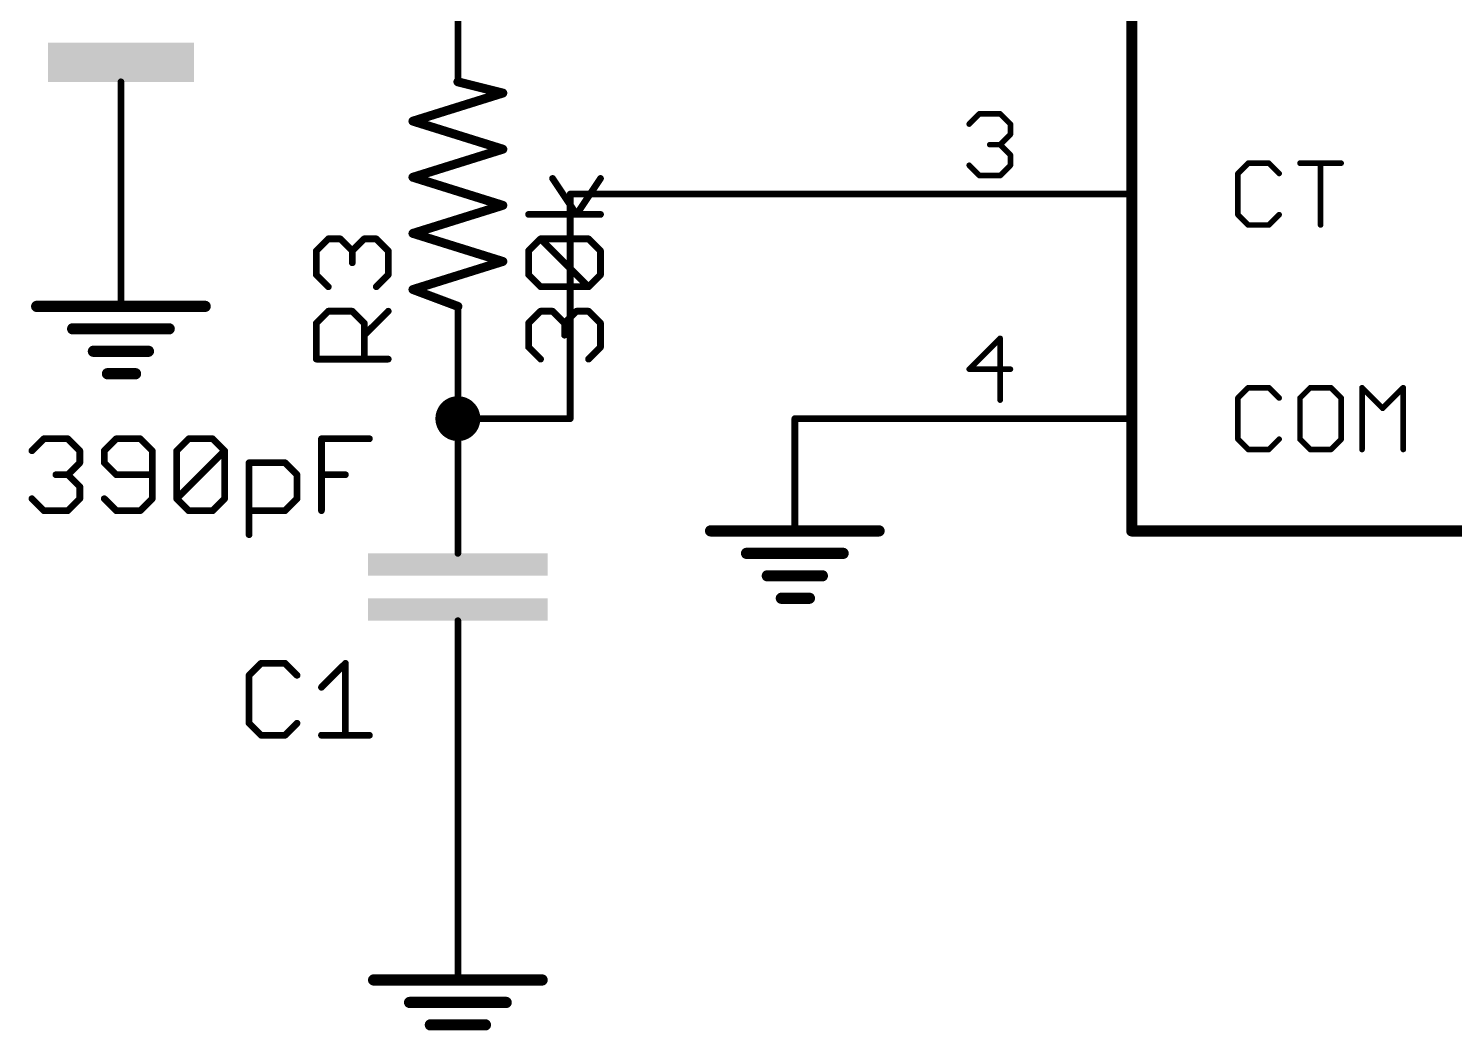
# Model space of a CAD drawing. Extents: x -40 to 215, y -109 to 87.
# Drawn here: x 69.03 to 101.28, y 42.04 to 64.71 of the extents above; entities that cross this region are included whole.
import ezdxf

# ---------------------------------------------------------------- set-up
doc = ezdxf.new("R2010")
doc.units = 0
for name, color, linetype in [('91', 94, 'CONTINUOUS'), ('94', 14, 'CONTINUOUS'), ('95', 251, 'CONTINUOUS'), ('96', 251, 'CONTINUOUS')]:
    doc.layers.add(name, color=color, linetype=linetype)

# ---------------------------------------------------------------- blocks, each defined once
blk = doc.blocks.new('RECT')
blk.add_solid([(-0.5, -0.5), (0.5, -0.5), (-0.5, 0.5), (0.5, 0.5)])

msp = doc.modelspace()

# ---------------------------------------------------------------- linework, layer by layer
at = {"layer": '91', "const_width": 0.1524}
for points in [[(88.9, 60.96), (81.28, 60.96)], [(81.28, 60.96), (81.28, 55.88)], [(81.28, 55.88), (78.74, 55.88)], [(88.9, 55.88), (86.36, 55.88)], [(78.74, 45.72), (78.74, 48.26)]]:
    msp.add_lwpolyline(points, dxfattribs=at)
at = {"layer": '91'}
for points, const_width in [([(81.28, 60.9981, 1), (81.28, 60.9219)], 0.0762), ([(81.3181, 60.96, 1), (81.2419, 60.96)], 0.0762), ([(88.9, 60.9219, 1), (88.9, 60.9981)], 0.0762), ([(78.74, 55.626, 1), (78.74, 56.134, 1), (78.74, 55.626)], 0.508), ([(78.74, 55.9181, 1), (78.74, 55.8419)], 0.0762), ([(81.2419, 55.88, 1), (81.3181, 55.88)], 0.0762), ([(81.28, 55.8419, 1), (81.28, 55.9181)], 0.0762), ([(86.36, 55.9181, 1), (86.36, 55.8419)], 0.0762), ([(88.9, 55.8419, 1), (88.9, 55.9181)], 0.0762), ([(78.7781, 48.26, 1), (78.7019, 48.26)], 0.0762), ([(78.7019, 45.72, 1), (78.7781, 45.72)], 0.0762)]:
    msp.add_lwpolyline(points, format="xyb", dxfattribs=dict(at, const_width=const_width))
at = {"layer": '94'}
for points, const_width in [([(93.98, 53.34), (93.98, 76.2)], 0.254), ([(78.74, 66.04), (78.74, 63.5)], 0.1524), ([(71.12, 60.96), (71.12, 63.5)], 0.1524), ([(79.756, 63.246), (78.74, 63.5)], 0.2032), ([(77.724, 62.611), (79.756, 63.246)], 0.2032), ([(79.756, 61.976), (77.724, 62.611)], 0.2032), ([(77.724, 61.341), (79.756, 61.976)], 0.2032), ([(79.756, 60.706), (77.724, 61.341)], 0.2032), ([(71.12, 60.96), (71.12, 58.42)], 0.1524), ([(88.9, 60.96), (93.98, 60.96)], 0.1524), ([(77.724, 60.071), (79.756, 60.706)], 0.2032), ([(79.756, 59.436), (77.724, 60.071)], 0.2032), ([(77.724, 58.801), (79.756, 59.436)], 0.2032), ([(78.74, 58.42), (77.724, 58.801)], 0.2032), ([(69.215, 58.42), (73.025, 58.42)], 0.254), ([(78.74, 55.88), (78.74, 58.42)], 0.1524), ([(70.0278, 57.912), (72.2122, 57.912)], 0.254), ([(70.4977, 57.404), (71.7423, 57.404)], 0.254), ([(70.8152, 56.896), (71.4502, 56.896)], 0.254), ([(78.74, 55.88), (78.74, 53.34)], 0.1524), ([(86.36, 55.88), (86.36, 53.34)], 0.1524), ([(88.9, 55.88), (93.98, 55.88)], 0.1524), ([(78.74, 53.34), (78.74, 52.832)], 0.1524), ([(84.455, 53.34), (88.265, 53.34)], 0.254), ([(111.76, 53.34), (93.98, 53.34)], 0.254), ([(85.2678, 52.832), (87.4522, 52.832)], 0.254), ([(85.7377, 52.324), (86.9823, 52.324)], 0.254), ([(86.0552, 51.816), (86.6902, 51.816)], 0.254), ([(78.74, 50.8), (78.74, 51.308)], 0.1524), ([(78.74, 48.26), (78.74, 50.8)], 0.1524), ([(78.74, 45.72), (78.74, 43.18)], 0.1524), ([(76.835, 43.18), (80.645, 43.18)], 0.254), ([(77.6478, 42.672), (79.8322, 42.672)], 0.254), ([(78.1177, 42.164), (79.3623, 42.164)], 0.254)]:
    msp.add_lwpolyline(points, dxfattribs=dict(at, const_width=const_width))
for points, const_width in [([(71.1581, 63.5, 1), (71.0819, 63.5)], 0.0762), ([(78.7523, 63.5493, 1), (78.7277, 63.4507)], 0.1016), ([(78.7019, 63.5, 1), (78.7781, 63.5)], 0.0762), ([(79.7712, 63.1975, 1), (79.7408, 63.2945)], 0.1016), ([(79.7437, 63.1967, 1), (79.7683, 63.2953)], 0.1016), ([(77.7392, 62.6595, 1), (77.7088, 62.5625)], 0.1016), ([(77.7088, 62.6595, 1), (77.7392, 62.5625)], 0.1016), ([(79.7712, 61.9275, 1), (79.7408, 62.0245)], 0.1016), ([(79.7408, 61.9275, 1), (79.7712, 62.0245)], 0.1016), ([(77.7392, 61.3895, 1), (77.7088, 61.2925)], 0.1016), ([(77.7088, 61.3895, 1), (77.7392, 61.2925)], 0.1016), ([(71.1581, 60.96, 1), (71.0819, 60.96)], 0.0762), ([(71.0819, 60.96, 1), (71.1581, 60.96)], 0.0762), ([(88.9, 60.9981, 1), (88.9, 60.9219)], 0.0762), ([(93.98, 60.9219, 1), (93.98, 60.9981)], 0.0762), ([(79.7712, 60.6575, 1), (79.7408, 60.7545)], 0.1016), ([(79.7408, 60.6575, 1), (79.7712, 60.7545)], 0.1016), ([(77.7392, 60.1195, 1), (77.7088, 60.0225)], 0.1016), ([(77.7088, 60.1195, 1), (77.7392, 60.0225)], 0.1016), ([(79.7712, 59.3875, 1), (79.7408, 59.4845)], 0.1016), ([(79.7408, 59.3875, 1), (79.7712, 59.4845)], 0.1016), ([(77.7418, 58.8486, 1), (77.7062, 58.7534)], 0.1016), ([(77.7088, 58.8495, 1), (77.7392, 58.7525)], 0.1016), ([(69.215, 58.4835, 1), (69.215, 58.3565)], 0.127), ([(71.0819, 58.42, 1), (71.1581, 58.42)], 0.0762), ([(73.025, 58.3565, 1), (73.025, 58.4835)], 0.127), ([(78.7781, 58.42, 1), (78.7019, 58.42)], 0.0762), ([(78.7222, 58.3724, 1), (78.7578, 58.4676)], 0.1016), ([(70.0278, 57.9755, 1), (70.0278, 57.8485)], 0.127), ([(72.2122, 57.8485, 1), (72.2122, 57.9755)], 0.127), ([(70.4977, 57.4675, 1), (70.4977, 57.3405)], 0.127), ([(71.7423, 57.3405, 1), (71.7423, 57.4675)], 0.127), ([(70.8152, 56.9595, 1), (70.8152, 56.8325)], 0.127), ([(71.4502, 56.8325, 1), (71.4502, 56.9595)], 0.127), ([(78.7781, 55.88, 1), (78.7019, 55.88)], 0.0762), ([(78.7019, 55.88, 1), (78.7781, 55.88)], 0.0762), ([(86.3981, 55.88, 1), (86.3219, 55.88)], 0.0762), ([(88.9, 55.9181, 1), (88.9, 55.8419)], 0.0762), ([(93.98, 55.8419, 1), (93.98, 55.9181)], 0.0762), ([(78.7781, 53.34, 1), (78.7019, 53.34)], 0.0762), ([(78.7019, 53.34, 1), (78.7781, 53.34)], 0.0762), ([(84.455, 53.4035, 1), (84.455, 53.2765)], 0.127), ([(86.3219, 53.34, 1), (86.3981, 53.34)], 0.0762), ([(88.265, 53.2765, 1), (88.265, 53.4035)], 0.127), ([(93.98, 53.4035, 1), (93.98, 53.2765)], 0.127), ([(93.9165, 53.34, 1), (94.0435, 53.34)], 0.127), ([(85.2678, 52.8955, 1), (85.2678, 52.7685)], 0.127), ([(87.4522, 52.7685, 1), (87.4522, 52.8955)], 0.127), ([(78.7019, 52.832, 1), (78.7781, 52.832)], 0.0762), ([(85.7377, 52.3875, 1), (85.7377, 52.2605)], 0.127), ([(86.9823, 52.2605, 1), (86.9823, 52.3875)], 0.127), ([(86.0552, 51.8795, 1), (86.0552, 51.7525)], 0.127), ([(86.6902, 51.7525, 1), (86.6902, 51.8795)], 0.127), ([(78.7781, 51.308, 1), (78.7019, 51.308)], 0.0762), ([(78.7781, 50.8, 1), (78.7019, 50.8)], 0.0762), ([(78.7019, 50.8, 1), (78.7781, 50.8)], 0.0762), ([(78.7019, 48.26, 1), (78.7781, 48.26)], 0.0762), ([(78.7781, 45.72, 1), (78.7019, 45.72)], 0.0762), ([(76.835, 43.2435, 1), (76.835, 43.1165)], 0.127), ([(78.7019, 43.18, 1), (78.7781, 43.18)], 0.0762), ([(80.645, 43.1165, 1), (80.645, 43.2435)], 0.127), ([(77.6478, 42.7355, 1), (77.6478, 42.6085)], 0.127), ([(79.8322, 42.6085, 1), (79.8322, 42.7355)], 0.127), ([(78.1177, 42.2275, 1), (78.1177, 42.1005)], 0.127), ([(79.3623, 42.1005, 1), (79.3623, 42.2275)], 0.127)]:
    msp.add_lwpolyline(points, format="xyb", dxfattribs=dict(at, const_width=const_width))
at = {"layer": '95'}
for points, const_width in [([(90.3034, 62.5443), (90.5365, 62.7773)], 0.127), ([(90.5365, 62.7773), (91.0025, 62.7773)], 0.127), ([(91.0025, 62.7773), (91.2356, 62.5443)], 0.127), ([(91.2356, 62.5443), (91.2356, 62.3112)], 0.127), ([(91.2356, 62.3112), (91.0025, 62.0782)], 0.127), ([(91.0025, 62.0782), (90.7695, 62.0782)], 0.127), ([(91.0025, 62.0782), (91.2356, 61.8452)], 0.127), ([(90.5365, 61.3791), (90.3034, 61.6121)], 0.127), ([(91.2356, 61.6121), (91.0025, 61.3791)], 0.127), ([(91.2356, 61.8452), (91.2356, 61.6121)], 0.127), ([(96.6133, 61.6597), (96.3803, 61.4267)], 0.127), ([(97.0794, 61.6597), (96.6133, 61.6597)], 0.127), ([(97.3124, 61.4267), (97.0794, 61.6597)], 0.127), ([(97.7836, 61.6597), (98.7157, 61.6597)], 0.127), ([(98.2496, 60.2615), (98.2496, 61.6597)], 0.127), ([(91.0025, 61.3791), (90.5365, 61.3791)], 0.127), ([(96.3803, 61.4267), (96.3803, 60.4945)], 0.127), ([(96.3803, 60.4945), (96.6133, 60.2615)], 0.127), ([(96.6133, 60.2615), (97.0794, 60.2615)], 0.127), ([(97.0794, 60.2615), (97.3124, 60.4945)], 0.127), ([(75.5382, 59.6769), (75.8094, 59.948)], 0.1524), ([(75.8094, 59.948), (76.0805, 59.948)], 0.1524), ([(76.0805, 59.948), (76.3517, 59.6769)], 0.1524), ([(76.3517, 59.6769), (76.6229, 59.948)], 0.1524), ([(76.6229, 59.948), (76.894, 59.948)], 0.1524), ([(76.894, 59.948), (77.1652, 59.6769)], 0.1524), ([(75.5382, 59.1345), (75.5382, 59.6769)], 0.1524), ([(76.3517, 59.6769), (76.3517, 59.4057)], 0.1524), ([(77.1652, 59.6769), (77.1652, 59.1345)], 0.1524), ([(75.8094, 58.8634), (75.5382, 59.1345)], 0.1524), ([(77.1652, 59.1345), (76.894, 58.8634)], 0.1524), ([(75.5382, 58.0397), (75.8094, 58.3109)], 0.1524), ([(75.8094, 58.3109), (76.3517, 58.3109)], 0.1524), ([(76.3517, 58.3109), (76.6229, 58.0397)], 0.1524), ([(76.6229, 57.7685), (77.1652, 58.3109)], 0.1524), ([(75.5382, 57.2262), (75.5382, 58.0397)], 0.1524), ([(76.6229, 58.0397), (76.6229, 57.2262)], 0.1524), ([(91.0025, 57.6973), (90.3034, 56.9982)], 0.127), ([(91.0025, 56.2991), (91.0025, 57.6973)], 0.127), ([(77.1652, 57.2262), (75.5382, 57.2262)], 0.1524), ([(90.3034, 56.9982), (91.2356, 56.9982)], 0.127), ([(96.6133, 56.5797), (96.3803, 56.3467)], 0.127), ([(97.0794, 56.5797), (96.6133, 56.5797)], 0.127), ([(97.3124, 56.3467), (97.0794, 56.5797)], 0.127), ([(98.0166, 56.5797), (97.7836, 56.3467)], 0.127), ([(98.4827, 56.5797), (98.0166, 56.5797)], 0.127), ([(98.7157, 56.3467), (98.4827, 56.5797)], 0.127), ([(99.1869, 55.1815), (99.1869, 56.5797)], 0.127), ([(99.1869, 56.5797), (99.6529, 56.1136)], 0.127), ([(99.6529, 56.1136), (100.119, 56.5797)], 0.127), ([(100.119, 56.5797), (100.119, 55.1815)], 0.127), ([(96.3803, 56.3467), (96.3803, 55.4145)], 0.127), ([(97.7836, 56.3467), (97.7836, 55.4145)], 0.127), ([(98.7157, 55.4145), (98.7157, 56.3467)], 0.127), ([(96.3803, 55.4145), (96.6133, 55.1815)], 0.127), ([(97.0794, 55.1815), (97.3124, 55.4145)], 0.127), ([(97.7836, 55.4145), (98.0166, 55.1815)], 0.127), ([(98.4827, 55.1815), (98.7157, 55.4145)], 0.127), ([(96.6133, 55.1815), (97.0794, 55.1815)], 0.127), ([(98.0166, 55.1815), (98.4827, 55.1815)], 0.127), ([(74.289, 50.3442), (74.0179, 50.073)], 0.1524), ([(74.8314, 50.3442), (74.289, 50.3442)], 0.1524), ([(75.1025, 50.073), (74.8314, 50.3442)], 0.1524), ([(75.655, 49.8019), (76.1974, 50.3442)], 0.1524), ([(76.1974, 50.3442), (76.1974, 48.7172)], 0.1524), ([(74.0179, 50.073), (74.0179, 48.9884)], 0.1524), ([(74.0179, 48.9884), (74.289, 48.7172)], 0.1524), ([(74.8314, 48.7172), (75.1025, 48.9884)], 0.1524), ([(74.289, 48.7172), (74.8314, 48.7172)], 0.1524), ([(75.655, 48.7172), (76.7397, 48.7172)], 0.1524)]:
    msp.add_lwpolyline(points, dxfattribs=dict(at, const_width=const_width))
for points, const_width in [([(90.281, 62.5667, 1), (90.3259, 62.5218)], 0.0635), ([(90.5365, 62.809, 1), (90.5365, 62.7455)], 0.0635), ([(90.5589, 62.7548, 1), (90.514, 62.7997)], 0.0635), ([(91.025, 62.7997, 1), (90.9801, 62.7548)], 0.0635), ([(91.0025, 62.7455, 1), (91.0025, 62.809)], 0.0635), ([(91.2673, 62.5443, 1), (91.2038, 62.5443)], 0.0635), ([(91.2131, 62.5218, 1), (91.258, 62.5667)], 0.0635), ([(91.2038, 62.3112, 1), (91.2673, 62.3112)], 0.0635), ([(91.258, 62.2888, 1), (91.2131, 62.3337)], 0.0635), ([(90.7695, 62.1099, 1), (90.7695, 62.0464)], 0.0635), ([(91.025, 62.1006, 1), (90.9801, 62.0557)], 0.0635), ([(90.9801, 62.1006, 1), (91.025, 62.0557)], 0.0635), ([(91.0025, 62.0464, 1), (91.0025, 62.1099)], 0.0635), ([(90.3259, 61.6346, 1), (90.281, 61.5897)], 0.0635), ([(91.2673, 61.8452, 1), (91.2038, 61.8452)], 0.0635), ([(91.2038, 61.6121, 1), (91.2673, 61.6121)], 0.0635), ([(91.2131, 61.8227, 1), (91.258, 61.8676)], 0.0635), ([(91.258, 61.5897, 1), (91.2131, 61.6346)], 0.0635), ([(96.6133, 61.6914, 1), (96.6133, 61.6279)], 0.0635), ([(96.6358, 61.6372, 1), (96.5909, 61.6821)], 0.0635), ([(97.1018, 61.6821, 1), (97.0569, 61.6372)], 0.0635), ([(97.0794, 61.6279, 1), (97.0794, 61.6914)], 0.0635), ([(97.7836, 61.6914, 1), (97.7836, 61.6279)], 0.0635), ([(98.2814, 61.6597, 1), (98.2179, 61.6597)], 0.0635), ([(98.7157, 61.6279, 1), (98.7157, 61.6914)], 0.0635), ([(90.5365, 61.4109, 1), (90.5365, 61.3473)], 0.0635), ([(90.514, 61.3566, 1), (90.5589, 61.4016)], 0.0635), ([(90.9801, 61.4016, 1), (91.025, 61.3566)], 0.0635), ([(91.0025, 61.3473, 1), (91.0025, 61.4109)], 0.0635), ([(96.3578, 61.4491, 1), (96.4028, 61.4042)], 0.0635), ([(96.4121, 61.4267, 1), (96.3486, 61.4267)], 0.0635), ([(97.29, 61.4042, 1), (97.3349, 61.4491)], 0.0635), ([(96.4028, 60.517, 1), (96.3578, 60.4721)], 0.0635), ([(96.3486, 60.4945, 1), (96.4121, 60.4945)], 0.0635), ([(96.6133, 60.2933, 1), (96.6133, 60.2298)], 0.0635), ([(96.5909, 60.239, 1), (96.6358, 60.284)], 0.0635), ([(97.0569, 60.284, 1), (97.1018, 60.239)], 0.0635), ([(97.0794, 60.2298, 1), (97.0794, 60.2933)], 0.0635), ([(97.3349, 60.4721, 1), (97.29, 60.517)], 0.0635), ([(75.8094, 59.9861, 1), (75.8094, 59.9099)], 0.0762), ([(75.8363, 59.9211, 1), (75.7824, 59.975)], 0.0762), ([(76.1075, 59.975, 1), (76.0536, 59.9211)], 0.0762), ([(76.0805, 59.9099, 1), (76.0805, 59.9861)], 0.0762), ([(76.6229, 59.9861, 1), (76.6229, 59.9099)], 0.0762), ([(76.6498, 59.9211, 1), (76.5959, 59.975)], 0.0762), ([(76.921, 59.975, 1), (76.8671, 59.9211)], 0.0762), ([(76.894, 59.9099, 1), (76.894, 59.9861)], 0.0762), ([(98.2179, 60.2615, 1), (98.2814, 60.2615)], 0.0635), ([(75.5763, 59.6769, 1), (75.5001, 59.6769)], 0.0762), ([(75.5113, 59.7038, 1), (75.5652, 59.6499)], 0.0762), ([(76.3898, 59.6769, 1), (76.3136, 59.6769)], 0.0762), ([(76.3248, 59.7038, 1), (76.3786, 59.6499)], 0.0762), ([(76.3248, 59.6499, 1), (76.3786, 59.7038)], 0.0762), ([(77.2033, 59.6769, 1), (77.1271, 59.6769)], 0.0762), ([(77.1383, 59.6499, 1), (77.1921, 59.7038)], 0.0762), ([(76.3136, 59.4057, 1), (76.3898, 59.4057)], 0.0762), ([(75.5652, 59.1615, 1), (75.5113, 59.1076)], 0.0762), ([(75.5001, 59.1345, 1), (75.5763, 59.1345)], 0.0762), ([(77.1271, 59.1345, 1), (77.2033, 59.1345)], 0.0762), ([(77.1921, 59.1076, 1), (77.1383, 59.1615)], 0.0762), ([(75.7824, 58.8364, 1), (75.8363, 58.8903)], 0.0762), ([(76.8671, 58.8903, 1), (76.921, 58.8364)], 0.0762), ([(75.8094, 58.349, 1), (75.8094, 58.2728)], 0.0762), ([(75.8363, 58.2839, 1), (75.7824, 58.3378)], 0.0762), ([(76.3786, 58.3378, 1), (76.3248, 58.2839)], 0.0762), ([(76.3517, 58.2728, 1), (76.3517, 58.349)], 0.0762), ([(77.1921, 58.2839, 1), (77.1383, 58.3378)], 0.0762), ([(75.5763, 58.0397, 1), (75.5001, 58.0397)], 0.0762), ([(75.5113, 58.0666, 1), (75.5652, 58.0128)], 0.0762), ([(76.661, 58.0397, 1), (76.5848, 58.0397)], 0.0762), ([(76.5959, 58.0128, 1), (76.6498, 58.0666)], 0.0762), ([(76.5959, 57.7955, 1), (76.6498, 57.7416)], 0.0762), ([(91.0343, 57.6973, 1), (90.9708, 57.6973)], 0.0635), ([(91.025, 57.6748, 1), (90.9801, 57.7197)], 0.0635), ([(75.5382, 57.2643, 1), (75.5382, 57.1881)], 0.0762), ([(75.5001, 57.2262, 1), (75.5763, 57.2262)], 0.0762), ([(76.5848, 57.2262, 1), (76.661, 57.2262)], 0.0762), ([(77.1652, 57.1881, 1), (77.1652, 57.2643)], 0.0762), ([(90.3034, 57.0299, 1), (90.3034, 56.9664)], 0.0635), ([(90.281, 57.0206, 1), (90.3259, 56.9757)], 0.0635), ([(91.2356, 56.9664, 1), (91.2356, 57.0299)], 0.0635), ([(96.6133, 56.6114, 1), (96.6133, 56.5479)], 0.0635), ([(96.6358, 56.5572, 1), (96.5909, 56.6021)], 0.0635), ([(97.1018, 56.6021, 1), (97.0569, 56.5572)], 0.0635), ([(97.0794, 56.5479, 1), (97.0794, 56.6114)], 0.0635), ([(98.0166, 56.6114, 1), (98.0166, 56.5479)], 0.0635), ([(98.0391, 56.5572, 1), (97.9942, 56.6021)], 0.0635), ([(98.5051, 56.6021, 1), (98.4602, 56.5572)], 0.0635), ([(98.4827, 56.5479, 1), (98.4827, 56.6114)], 0.0635), ([(99.2186, 56.5797, 1), (99.1551, 56.5797)], 0.0635), ([(99.2093, 56.6021, 1), (99.1644, 56.5572)], 0.0635), ([(100.1507, 56.5797, 1), (100.0872, 56.5797)], 0.0635), ([(100.1414, 56.5572, 1), (100.0965, 56.6021)], 0.0635), ([(90.9708, 56.2991, 1), (91.0343, 56.2991)], 0.0635), ([(96.3578, 56.3691, 1), (96.4028, 56.3242)], 0.0635), ([(96.4121, 56.3467, 1), (96.3486, 56.3467)], 0.0635), ([(97.29, 56.3242, 1), (97.3349, 56.3691)], 0.0635), ([(97.8153, 56.3467, 1), (97.7518, 56.3467)], 0.0635), ([(97.7611, 56.3691, 1), (97.806, 56.3242)], 0.0635), ([(98.7475, 56.3467, 1), (98.684, 56.3467)], 0.0635), ([(98.6933, 56.3242, 1), (98.7382, 56.3691)], 0.0635), ([(99.6305, 56.1361, 1), (99.6754, 56.0912)], 0.0635), ([(99.6305, 56.0912, 1), (99.6754, 56.1361)], 0.0635), ([(96.4028, 55.437, 1), (96.3578, 55.3921)], 0.0635), ([(97.3349, 55.3921, 1), (97.29, 55.437)], 0.0635), ([(97.806, 55.437, 1), (97.7611, 55.3921)], 0.0635), ([(98.7382, 55.3921, 1), (98.6933, 55.437)], 0.0635), ([(96.3486, 55.4145, 1), (96.4121, 55.4145)], 0.0635), ([(96.6133, 55.2133, 1), (96.6133, 55.1497)], 0.0635), ([(96.5909, 55.159, 1), (96.6358, 55.204)], 0.0635), ([(97.0569, 55.204, 1), (97.1018, 55.159)], 0.0635), ([(97.0794, 55.1497, 1), (97.0794, 55.2133)], 0.0635), ([(97.7518, 55.4145, 1), (97.8153, 55.4145)], 0.0635), ([(98.0166, 55.2133, 1), (98.0166, 55.1497)], 0.0635), ([(97.9942, 55.159, 1), (98.0391, 55.204)], 0.0635), ([(98.4602, 55.204, 1), (98.5051, 55.159)], 0.0635), ([(98.4827, 55.1497, 1), (98.4827, 55.2133)], 0.0635), ([(98.684, 55.4145, 1), (98.7475, 55.4145)], 0.0635), ([(99.1551, 55.1815, 1), (99.2186, 55.1815)], 0.0635), ([(100.0872, 55.1815, 1), (100.1507, 55.1815)], 0.0635), ([(74.289, 50.3823, 1), (74.289, 50.3061)], 0.0762), ([(74.316, 50.3172, 1), (74.2621, 50.3711)], 0.0762), ([(74.8583, 50.3711, 1), (74.8044, 50.3172)], 0.0762), ([(74.8314, 50.3061, 1), (74.8314, 50.3823)], 0.0762), ([(76.2355, 50.3442, 1), (76.1593, 50.3442)], 0.0762), ([(76.2243, 50.3172, 1), (76.1704, 50.3711)], 0.0762), ([(73.9909, 50.1, 1), (74.0448, 50.0461)], 0.0762), ([(74.056, 50.073, 1), (73.9798, 50.073)], 0.0762), ([(75.0756, 50.0461, 1), (75.1295, 50.1)], 0.0762), ([(75.6281, 49.8288, 1), (75.682, 49.7749)], 0.0762), ([(74.0448, 49.0153, 1), (73.9909, 48.9614)], 0.0762), ([(73.9798, 48.9884, 1), (74.056, 48.9884)], 0.0762), ([(75.1295, 48.9614, 1), (75.0756, 49.0153)], 0.0762), ([(74.289, 48.7553, 1), (74.289, 48.6791)], 0.0762), ([(74.2621, 48.6903, 1), (74.316, 48.7441)], 0.0762), ([(74.8044, 48.7441, 1), (74.8583, 48.6903)], 0.0762), ([(74.8314, 48.6791, 1), (74.8314, 48.7553)], 0.0762), ([(75.655, 48.7553, 1), (75.655, 48.6791)], 0.0762), ([(76.1593, 48.7172, 1), (76.2355, 48.7172)], 0.0762), ([(76.7397, 48.6791, 1), (76.7397, 48.7553)], 0.0762)]:
    msp.add_lwpolyline(points, format="xyb", dxfattribs=dict(at, const_width=const_width))
at = {"layer": '96', "const_width": 0.1524}
for points in [[(81.4235, 60.5005), (80.8811, 61.314)], [(81.9658, 61.314), (81.4235, 60.5005)], [(81.9658, 60.5005), (80.3388, 60.5005)], [(80.3388, 59.6769), (80.61, 59.948)], [(80.61, 59.948), (81.6946, 59.948)], [(81.6946, 58.8634), (80.61, 59.948)], [(81.6946, 59.948), (81.9658, 59.6769)], [(80.3388, 59.1345), (80.3388, 59.6769)], [(81.9658, 59.6769), (81.9658, 59.1345)], [(80.61, 58.8634), (80.3388, 59.1345)], [(81.9658, 59.1345), (81.6946, 58.8634)], [(81.6946, 58.8634), (80.61, 58.8634)], [(80.3388, 58.0397), (80.61, 58.3109)], [(80.61, 58.3109), (80.8811, 58.3109)], [(80.8811, 58.3109), (81.1523, 58.0397)], [(81.1523, 58.0397), (81.4235, 58.3109)], [(81.4235, 58.3109), (81.6946, 58.3109)], [(81.6946, 58.3109), (81.9658, 58.0397)], [(80.3388, 57.4974), (80.3388, 58.0397)], [(81.1523, 58.0397), (81.1523, 57.7685)], [(81.9658, 58.0397), (81.9658, 57.4974)], [(80.61, 57.2262), (80.3388, 57.4974)], [(81.9658, 57.4974), (81.6946, 57.2262)], [(69.1064, 55.153), (69.3776, 55.4242)], [(69.3776, 55.4242), (69.9199, 55.4242)], [(69.9199, 55.4242), (70.1911, 55.153)], [(71.0147, 55.4242), (70.7436, 55.153)], [(71.5571, 55.4242), (71.0147, 55.4242)], [(71.8282, 55.153), (71.5571, 55.4242)], [(72.3807, 55.153), (72.6519, 55.4242)], [(72.6519, 55.4242), (73.1942, 55.4242)], [(73.1942, 55.4242), (73.4654, 55.153)], [(75.655, 53.7972), (75.655, 55.4242)], [(75.655, 55.4242), (76.7397, 55.4242)], [(70.1911, 55.153), (70.1911, 54.8819)], [(70.7436, 55.153), (70.7436, 54.8819)], [(71.8282, 54.0684), (71.8282, 55.153)], [(72.3807, 54.0684), (72.3807, 55.153)], [(72.3807, 54.0684), (73.4654, 55.153)], [(73.4654, 55.153), (73.4654, 54.0684)], [(70.1911, 54.8819), (69.9199, 54.6107)], [(70.7436, 54.8819), (71.0147, 54.6107)], [(74.0179, 53.2549), (74.0179, 54.8819)], [(74.0179, 54.8819), (74.8314, 54.8819)], [(74.8314, 54.8819), (75.1025, 54.6107)], [(69.9199, 54.6107), (69.6487, 54.6107)], [(69.9199, 54.6107), (70.1911, 54.3395)], [(71.0147, 54.6107), (71.8282, 54.6107)], [(75.1025, 54.6107), (75.1025, 54.0684)], [(75.655, 54.6107), (76.1974, 54.6107)], [(70.1911, 54.3395), (70.1911, 54.0684)], [(69.3776, 53.7972), (69.1064, 54.0684)], [(69.9199, 53.7972), (69.3776, 53.7972)], [(70.1911, 54.0684), (69.9199, 53.7972)], [(70.7436, 54.0684), (71.0147, 53.7972)], [(71.0147, 53.7972), (71.5571, 53.7972)], [(71.5571, 53.7972), (71.8282, 54.0684)], [(72.6519, 53.7972), (72.3807, 54.0684)], [(73.1942, 53.7972), (72.6519, 53.7972)], [(73.4654, 54.0684), (73.1942, 53.7972)], [(74.8314, 53.7972), (74.0179, 53.7972)], [(75.1025, 54.0684), (74.8314, 53.7972)]]:
    msp.add_lwpolyline(points, dxfattribs=at)
at = {"layer": '96', "const_width": 0.0762}
for points in [[(80.9128, 61.3351, 1), (80.8494, 61.2929)], [(81.9975, 61.2929, 1), (81.9341, 61.3351)], [(80.3388, 60.5386, 1), (80.3388, 60.4624)], [(81.3918, 60.5216, 1), (81.4552, 60.4794)], [(81.3918, 60.4794, 1), (81.4552, 60.5216)], [(81.9658, 60.4624, 1), (81.9658, 60.5386)], [(80.6369, 59.975, 1), (80.583, 59.9211)], [(80.61, 59.9861, 1), (80.61, 59.9099)], [(80.6369, 59.9211, 1), (80.583, 59.975)], [(81.7216, 59.975, 1), (81.6677, 59.9211)], [(81.6946, 59.9099, 1), (81.6946, 59.9861)], [(80.3769, 59.6769, 1), (80.3007, 59.6769)], [(80.3119, 59.7038, 1), (80.3658, 59.6499)], [(82.0039, 59.6769, 1), (81.9277, 59.6769)], [(81.9389, 59.6499, 1), (81.9927, 59.7038)], [(80.3658, 59.1615, 1), (80.3119, 59.1076)], [(80.3007, 59.1345, 1), (80.3769, 59.1345)], [(81.9277, 59.1345, 1), (82.0039, 59.1345)], [(81.9927, 59.1076, 1), (81.9389, 59.1615)], [(80.61, 58.9015, 1), (80.61, 58.8253)], [(80.583, 58.8364, 1), (80.6369, 58.8903)], [(81.6677, 58.8903, 1), (81.7216, 58.8364)], [(81.6677, 58.8364, 1), (81.7216, 58.8903)], [(81.6946, 58.8253, 1), (81.6946, 58.9015)], [(80.61, 58.349, 1), (80.61, 58.2728)], [(80.6369, 58.2839, 1), (80.583, 58.3378)], [(80.9081, 58.3378, 1), (80.8542, 58.2839)], [(80.8811, 58.2728, 1), (80.8811, 58.349)], [(81.4235, 58.349, 1), (81.4235, 58.2728)], [(81.4504, 58.2839, 1), (81.3965, 58.3378)], [(81.7216, 58.3378, 1), (81.6677, 58.2839)], [(81.6946, 58.2728, 1), (81.6946, 58.349)], [(80.3769, 58.0397, 1), (80.3007, 58.0397)], [(80.3119, 58.0666, 1), (80.3658, 58.0128)], [(81.1904, 58.0397, 1), (81.1142, 58.0397)], [(81.1254, 58.0666, 1), (81.1792, 58.0128)], [(81.1254, 58.0128, 1), (81.1792, 58.0666)], [(82.0039, 58.0397, 1), (81.9277, 58.0397)], [(81.9389, 58.0128, 1), (81.9927, 58.0666)], [(81.1142, 57.7685, 1), (81.1904, 57.7685)], [(80.3658, 57.5243, 1), (80.3119, 57.4704)], [(80.3007, 57.4974, 1), (80.3769, 57.4974)], [(81.9277, 57.4974, 1), (82.0039, 57.4974)], [(81.9927, 57.4704, 1), (81.9389, 57.5243)], [(80.583, 57.1993, 1), (80.6369, 57.2531)], [(81.6677, 57.2531, 1), (81.7216, 57.1993)], [(69.3776, 55.4623, 1), (69.3776, 55.3861)], [(69.4045, 55.3972, 1), (69.3506, 55.4511)], [(69.9468, 55.4511, 1), (69.893, 55.3972)], [(69.9199, 55.3861, 1), (69.9199, 55.4623)], [(71.0147, 55.4623, 1), (71.0147, 55.3861)], [(71.0417, 55.3972, 1), (70.9878, 55.4511)], [(71.584, 55.4511, 1), (71.5301, 55.3972)], [(71.5571, 55.3861, 1), (71.5571, 55.4623)], [(72.6519, 55.4623, 1), (72.6519, 55.3861)], [(72.6788, 55.3972, 1), (72.6249, 55.4511)], [(73.2212, 55.4511, 1), (73.1673, 55.3972)], [(73.1942, 55.3861, 1), (73.1942, 55.4623)], [(75.6931, 55.4242, 1), (75.6169, 55.4242)], [(75.655, 55.4623, 1), (75.655, 55.3861)], [(76.7397, 55.3861, 1), (76.7397, 55.4623)], [(69.0795, 55.18, 1), (69.1333, 55.1261)], [(70.2292, 55.153, 1), (70.153, 55.153)], [(70.1641, 55.1261, 1), (70.218, 55.18)], [(70.7166, 55.18, 1), (70.7705, 55.1261)], [(70.7817, 55.153, 1), (70.7055, 55.153)], [(71.8663, 55.153, 1), (71.7901, 55.153)], [(71.8013, 55.1261, 1), (71.8552, 55.18)], [(72.4188, 55.153, 1), (72.3426, 55.153)], [(72.3538, 55.18, 1), (72.4077, 55.1261)], [(73.5035, 55.153, 1), (73.4273, 55.153)], [(73.4923, 55.1261, 1), (73.4384, 55.18)], [(73.4384, 55.1261, 1), (73.4923, 55.18)], [(70.153, 54.8819, 1), (70.2292, 54.8819)], [(70.218, 54.8549, 1), (70.1641, 54.9088)], [(70.7705, 54.9088, 1), (70.7166, 54.8549)], [(70.7055, 54.8819, 1), (70.7817, 54.8819)], [(74.056, 54.8819, 1), (73.9798, 54.8819)], [(74.0179, 54.92, 1), (74.0179, 54.8438)], [(74.8583, 54.9088, 1), (74.8044, 54.8549)], [(74.8314, 54.8438, 1), (74.8314, 54.92)], [(69.6487, 54.6488, 1), (69.6487, 54.5726)], [(69.9468, 54.6376, 1), (69.893, 54.5838)], [(69.893, 54.6376, 1), (69.9468, 54.5838)], [(69.9199, 54.5726, 1), (69.9199, 54.6488)], [(71.0147, 54.6488, 1), (71.0147, 54.5726)], [(70.9878, 54.5838, 1), (71.0417, 54.6376)], [(71.8282, 54.5726, 1), (71.8282, 54.6488)], [(75.1406, 54.6107, 1), (75.0644, 54.6107)], [(75.0756, 54.5838, 1), (75.1295, 54.6376)], [(75.655, 54.6488, 1), (75.655, 54.5726)], [(76.1974, 54.5726, 1), (76.1974, 54.6488)], [(70.2292, 54.3395, 1), (70.153, 54.3395)], [(70.1641, 54.3126, 1), (70.218, 54.3665)], [(69.1333, 54.0953, 1), (69.0795, 54.0414)], [(69.3776, 53.8353, 1), (69.3776, 53.7591)], [(69.3506, 53.7703, 1), (69.4045, 53.8241)], [(69.893, 53.8241, 1), (69.9468, 53.7703)], [(69.9199, 53.7591, 1), (69.9199, 53.8353)], [(70.153, 54.0684, 1), (70.2292, 54.0684)], [(70.218, 54.0414, 1), (70.1641, 54.0953)], [(70.7705, 54.0953, 1), (70.7166, 54.0414)], [(71.0147, 53.8353, 1), (71.0147, 53.7591)], [(70.9878, 53.7703, 1), (71.0417, 53.8241)], [(71.5301, 53.8241, 1), (71.584, 53.7703)], [(71.5571, 53.7591, 1), (71.5571, 53.8353)], [(71.7901, 54.0684, 1), (71.8663, 54.0684)], [(71.8552, 54.0414, 1), (71.8013, 54.0953)], [(72.4077, 54.0953, 1), (72.3538, 54.0414)], [(72.3538, 54.0953, 1), (72.4077, 54.0414)], [(72.3426, 54.0684, 1), (72.4188, 54.0684)], [(72.6519, 53.8353, 1), (72.6519, 53.7591)], [(72.6249, 53.7703, 1), (72.6788, 53.8241)], [(73.1673, 53.8241, 1), (73.2212, 53.7703)], [(73.1942, 53.7591, 1), (73.1942, 53.8353)], [(73.4273, 54.0684, 1), (73.5035, 54.0684)], [(73.4923, 54.0414, 1), (73.4384, 54.0953)], [(74.0179, 53.8353, 1), (74.0179, 53.7591)], [(74.8044, 53.8241, 1), (74.8583, 53.7703)], [(74.8314, 53.7591, 1), (74.8314, 53.8353)], [(75.0644, 54.0684, 1), (75.1406, 54.0684)], [(75.1295, 54.0414, 1), (75.0756, 54.0953)], [(75.6169, 53.7972, 1), (75.6931, 53.7972)], [(73.9798, 53.2549, 1), (74.056, 53.2549)]]:
    msp.add_lwpolyline(points, format="xyb", dxfattribs=at)

# ---------------------------------------------------------------- block references
at = {"layer": '94', "xscale": 3.302, "yscale": 0.889}
msp.add_blockref('RECT', (71.12, 63.9445), dxfattribs=at)
at = {"layer": '94', "xscale": 4.064, "yscale": 0.508, "rotation": 180}
for p in [(78.74, 52.578), (78.74, 51.562)]:
    msp.add_blockref('RECT', p, dxfattribs=at)

doc.saveas('drawing.dxf')
